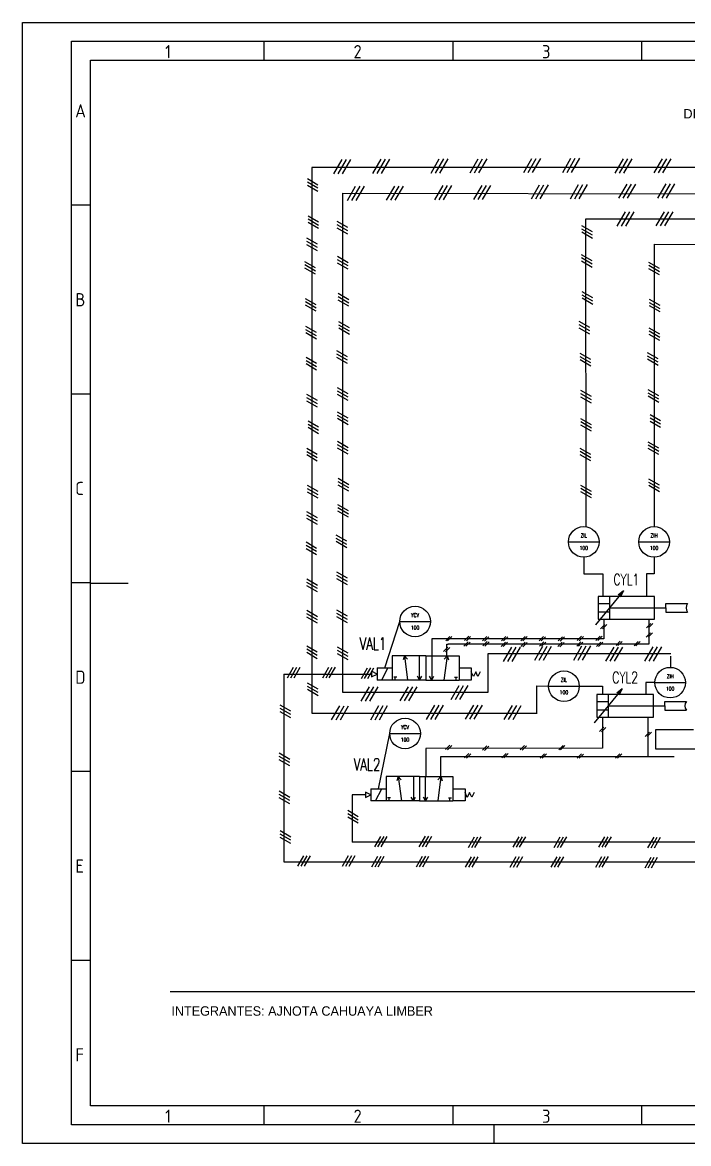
# Model space of a CAD drawing. Header units: millimetres. Extents: x 0 to 420, y 0 to 297.
# Drawn here: x 0 to 176.5, y 0 to 297 of the extents above; entities that cross this region are included whole.
import ezdxf
from ezdxf.enums import TextEntityAlignment as Align

# ---------------------------------------------------------------- set-up
doc = ezdxf.new("R2010")
doc.units = ezdxf.units.MM
doc.header["$LTSCALE"] = 6
doc.linetypes.add('DASHED', pattern=[0.75, 0.5, -0.25])
for name, color, linetype in [('035', 5, 'Continuous'), ('07', 7, 'Continuous'), ('GRN_0.5mm^2', 3, 'Continuous'), ('RED_0.5mm^2', 1, 'Continuous'), ('RED_2.5mm^2', 1, 'Continuous'), ('SYMS', 7, 'Continuous'), ('TAGS', 51, 'Continuous')]:
    doc.layers.add(name, color=color, linetype=linetype)
doc.styles.add('ISO Proportional', font='isocp.shx')
doc.styles.add('WD', font='romans.shx')

# ---------------------------------------------------------------- blocks, each defined once
blk = doc.blocks.new('IEC_border_a3')
at = {"layer": '035'}
for p, q in [((64, 292), (64, 287)), ((114, 292), (114, 287)), ((164, 292), (164, 287)), ((17.97, 248.58), (12.98, 248.58)), ((17.98, 198.54), (13, 198.54)), ((17.98, 148.54), (13, 148.54)), ((17.98, 98.54), (13, 98.54)), ((18, 48.5), (13.02, 48.5)), ((64, 10), (64, 5)), ((114, 10), (114, 5)), ((164, 10), (164, 5)), ((125, 0), (125, 5))]:
    blk.add_line(p, q, dxfattribs=at)
for points in [[(0, 297), (420, 297), (420, 0), (0, 0)], [(18, 287), (410, 287), (410, 10), (18, 10)]]:
    blk.add_lwpolyline(points, close=True, dxfattribs=at)
at = {"layer": '07'}
blk.add_line((18, 148.5), (28, 148.5), dxfattribs=at)
blk.add_lwpolyline([(13, 292), (415, 292), (415, 5), (13, 5)], close=True, dxfattribs=at)
at = {"layer": '035', "style": 'ISO Proportional'}
for s, p in [('1', (37.81, 287.5)), ('2', (87.73, 287.5)), ('3', (137.68, 287.5)), ('A', (13.98, 271.83)), ('B', (14, 221.79)), ('C', (14, 171.79)), ('D', (14, 121.79)), ('E', (14.02, 71.75)), ('F', (14.02, 21.75)), ('1', (37.81, 5.5)), ('2', (87.73, 5.5)), ('3', (137.68, 5.5))]:
    blk.add_text(s, height=3.5, dxfattribs=at).set_placement(p)
blk = doc.blocks.new('VOP1_SOL')
for p, q in [((-0.156, 0), (-0.156, -0.125)), ((-0.156, 0), (0, 0)), ((-0.109, -0.125), (-0.046, 0)), ((0, -0.125), (-0.156, -0.125))]:
    blk.add_line(p, q)
at = {"style": 'WD', "width": 0.7}
for tag, height, p in [('TAG1', 0.125, (-0.188, 0.312)), ('WDTAGALT', 0.125, (-0.188, 0.156)), ('DESC1', 0.125, (-0.188, 0)), ('TERM20', 0.0625, (-0.188, -0.094)), ('XREF', 0.0625, (-0.183, -0.188))]:
    blk.add_attdef(tag, text='', height=height, dxfattribs=at).set_placement(p, align=Align.RIGHT)
at = {"style": 'WD'}
for tag, p, height, flags in [('WDBLKNAM', (0.062, 0.031), 0.01, 9), ('WDTYPE', (0.062, 0.062), 0.01, 1), ('FAMILY', (-0.125, -0.156), 0.005, 9)]:
    blk.add_attdef(tag, p, '', height=height, dxfattribs=dict(at, flags=flags))
at = {"linetype": 'Continuous', "style": 'WD', "flags": 9}
for tag, p in [('MFG', (-0.125, -0.188)), ('ASSYCODE', (-0.094, -0.188)), ('CAT', (-0.094, -0.156))]:
    blk.add_attdef(tag, p, '', height=0.005, dxfattribs=at)
blk = doc.blocks.new('VOP1_SPG_R')
for p, q in [((0, 0), (0.125, 0)), ((0.125, 0), (0.125, -0.125)), ((0.147, -0.089), (0.125, -0.039)), ((0.171, -0.039), (0.147, -0.089)), ((0.194, -0.088), (0.171, -0.039)), ((0.218, -0.039), (0.194, -0.088)), ((0.125, -0.125), (0, -0.125))]:
    blk.add_line(p, q)
at = {"style": 'WD'}
for tag, p, height in [('TAG1', (0.25, 0.312), 0.125), ('XREF', (0.25, -0.188), 0.0625)]:
    blk.add_attdef(tag, p, '', height=height, dxfattribs=at)
at = {"style": 'WD', "width": 0.7}
for tag, p, height in [('WDTAGALT', (0.25, 0.156), 0.125), ('DESC1', (0.25, 0), 0.125), ('TERM20', (0.25, -0.094), 0.0625)]:
    blk.add_attdef(tag, p, '', height=height, dxfattribs=at)
at = {"style": 'WD'}
for tag, p, height, flags in [('WDBLKNAM', (0.062, 0.031), 0.01, 9), ('WDTYPE', (0.062, 0.062), 0.01, 1), ('FAMILY', (0.031, -0.156), 0.005, 9)]:
    blk.add_attdef(tag, p, '', height=height, dxfattribs=dict(at, flags=flags))
at = {"linetype": 'Continuous', "style": 'WD', "flags": 9}
for tag, p in [('MFG', (0.031, -0.188)), ('CAT', (0.062, -0.156)), ('ASSYCODE', (0.062, -0.188))]:
    blk.add_attdef(tag, p, '', height=0.005, dxfattribs=at)
blk = doc.blocks.new('VVL1_5WAY_2POS')
for p, q in [((0.219, 0), (-0.125, 0)), ((-0.125, 0), (-0.125, -0.25)), ((0, 0), (-0.014, -0.043)), ((0, 0), (0.031, -0.25)), ((0, 0), (0.03, -0.034)), ((0.219, 0), (0.562, 0)), ((0.156, -0.25), (0.156, 0)), ((0.219, 0), (0.219, -0.25)), ((0.281, 0), (0.281, -0.25)), ((0.438, 0), (0.406, -0.25)), ((0.438, 0), (0.408, -0.034)), ((0.438, 0), (0.452, -0.043)), ((0.562, 0), (0.562, -0.25)), ((-0.078, -0.219), (-0.109, -0.219)), ((-0.094, -0.25), (-0.094, -0.219)), ((0.156, -0.25), (0.134, -0.211)), ((0.156, -0.25), (0.179, -0.211)), ((0.281, -0.25), (0.259, -0.211)), ((0.281, -0.25), (0.304, -0.211)), ((0.516, -0.219), (0.547, -0.219)), ((0.531, -0.25), (0.531, -0.219)), ((0.219, -0.25), (-0.125, -0.25)), ((0.219, -0.25), (0.562, -0.25))]:
    blk.add_line(p, q)
at = {"style": 'WD', "width": 0.7}
for tag, p, height in [('DESC1', (0.75, 0.5), 0.125), ('DESC2', (0.75, 0.344), 0.125), ('DESC3', (0.75, 0.188), 0.125), ('WDTAGALT', (0.75, 0.031), 0.125), ('TERM01', (0.031, 0.031), 0.0625), ('TERM02', (0.188, 0.031), 0.0625), ('TERM03', (0.312, 0.031), 0.0625), ('TERM04', (0.469, 0.031), 0.0625), ('TERM05', (-0.062, -0.344), 0.0625), ('TERM06', (0.062, -0.344), 0.0625), ('TERM07', (0.188, -0.344), 0.0625), ('TERM08', (0.312, -0.344), 0.0625), ('TERM09', (0.438, -0.344), 0.0625), ('TERM10', (0.562, -0.344), 0.0625)]:
    blk.add_attdef(tag, p, '', height=height, dxfattribs=at)
for tag, p in [('INST', (-0.188, 0.375)), ('LOC', (-0.188, 0.219)), ('TAG1', (-0.188, 0.062)), ('RATING1', (-0.188, -0.438))]:
    blk.add_attdef(tag, text='', height=0.125, dxfattribs=at).set_placement(p, align=Align.RIGHT)
at = {"style": 'WD'}
for tag, p, height, flags in [('X2TERM01', (0, 0), 0.005, 1), ('WDTYPE', (0.062, 0.062), 0.01, 1), ('X2TERM02', (0.156, 0), 0.005, 1), ('X2TERM03', (0.281, 0), 0.005, 1), ('X2TERM04', (0.438, 0), 0.005, 1), ('WDBLKNAM', (0.499, -0.062), 0.01, 9), ('FAMILY', (0.5, -0.094), 0.005, 9), ('X8TERM05', (-0.094, -0.25), 0.005, 1), ('X8TERM06', (0.031, -0.25), 0.005, 1), ('X8TERM07', (0.156, -0.25), 0.005, 1), ('X8TERM08', (0.281, -0.25), 0.005, 1), ('X8TERM09', (0.406, -0.25), 0.005, 1), ('X8TERM10', (0.531, -0.25), 0.005, 1)]:
    blk.add_attdef(tag, p, '', height=height, dxfattribs=dict(at, flags=flags))
at = {"linetype": 'Continuous', "style": 'WD', "flags": 9}
for tag, p in [('ASSYCODE', (0.5, -0.188)), ('CAT', (0.5, -0.125)), ('MFG', (0.5, -0.156))]:
    blk.add_attdef(tag, p, '', height=0.005, dxfattribs=at)
at = {"style": 'WD'}
blk.add_attdef('XREF', (0.562, -0.438), '', height=0.0625, dxfattribs=at)
blk = doc.blocks.new('VCY1_SGL_VAR_CUSH')
for p, q in [((0.562, 0.281), (-0.063, 0.281)), ((-0.063, 0.281), (-0.063, 0.031)), ((0.062, 0.281), (0.062, 0.031)), ((0.218, 0.344), (0.158, 0.295)), ((0.218, 0.344), (0.181, 0.275)), ((0.562, 0.031), (0.562, 0.281)), ((-0.063, 0.203), (0.062, 0.203)), ((0.062, 0.156), (0.688, 0.156)), ((0.062, 0.109), (-0.063, 0.109)), ((-0.063, 0.031), (0.562, 0.031)), ((0, 0.031), (0, 0)), ((0.5, 0.031), (0.5, 0))]:
    blk.add_line(p, q)
blk.add_lwpolyline([(0.218, 0.344), (-0.093, -0.031), (-0.093, -0.031)])
at = {"style": 'WD', "width": 0.7}
for tag, p in [('INST', (0.25, 0.719)), ('LOC', (0.25, 0.562)), ('TAG1', (0.25, 0.406))]:
    blk.add_attdef(tag, text='', height=0.125, dxfattribs=at).set_placement(p, align=Align.CENTER)
for tag, p in [('DESC1', (-0.156, 0.156)), ('DESC2', (-0.156, 0)), ('DESC3', (-0.156, -0.156)), ('WDTAGALT', (-0.156, -0.312))]:
    blk.add_attdef(tag, text='', height=0.125, dxfattribs=at).set_placement(p, align=Align.RIGHT)
at = {"style": 'WD'}
for tag, p, height, flags in [('WDBLKNAM', (0.374, 0.281), 0.01, 9), ('FAMILY', (0.383, 0.251), 0.01, 9), ('X8TERM01', (0, 0), 0.005, 1), ('WDTYPE', (0.062, 0.062), 0.01, 1), ('X8TERM02', (0.5, 0), 0.005, 1)]:
    blk.add_attdef(tag, p, '', height=height, dxfattribs=dict(at, flags=flags))
blk.add_attdef('XREF', (0.656, 0.219), '', height=0.0625, dxfattribs=at)
at = {"linetype": 'Continuous', "style": 'WD', "flags": 9}
for tag, p in [('ASSYCODE', (0.408, 0.17)), ('MFG', (0.406, 0.188)), ('CAT', (0.408, 0.207))]:
    blk.add_attdef(tag, text='', height=0.01, dxfattribs=at).set_placement(p, align=Align.CENTER)
at = {"style": 'WD', "width": 0.7}
for tag, p, height in [('RATING1', (0.688, 0), 0.125), ('TERM01', (0.031, -0.094), 0.0625), ('TERM02', (0.531, -0.094), 0.0625)]:
    blk.add_attdef(tag, p, '', height=height, dxfattribs=at)
blk = doc.blocks.new('HIN1_INFRONT_MAIN')
at = {"ltscale": 0.127}
blk.add_line((-0.5, 0), (0.5, 0), dxfattribs=at)
at = {"ltscale": 3.2258}
blk.add_circle((0, 0), 0.5, dxfattribs=at)
at = {"style": 'WD', "width": 0.7}
for tag, height, p in [('INST', 0.125, (-0.481, 0.455)), ('LOC', 0.125, (-0.481, 0.293)), ('TERM01', 0.0625, (-0.524, 0.018))]:
    blk.add_attdef(tag, text='', height=height, dxfattribs=at).set_placement(p, align=Align.RIGHT)
for tag, p, height in [('X2TERM04', (0, 0.5), 0.005), ('TERM04', (0.021, 0.531), 0.0625), ('X4TERM01', (-0.5, 0), 0.005), ('X1TERM03', (0.5, 0), 0.005), ('TERM03', (0.522, 0.018), 0.0625), ('RATING1', (0.513, -0.162), 0.125), ('DESC1', (0.513, -0.321), 0.125), ('X8TERM02', (0, -0.5), 0.005), ('TERM02', (0.023, -0.581), 0.0625), ('DESC2', (0.513, -0.51), 0.125), ('DESC3', (0.513, -0.691), 0.125), ('WDTAGALT', (0.513, -0.866), 0.125)]:
    blk.add_attdef(tag, p, '', height=height, dxfattribs=at)
blk.add_attdef('XREF', text='', height=0.0625, rotation=0.0625, dxfattribs=at).set_placement((0.546, 0.412), align=Align.TOP_CENTER)
for tag, p in [('TAG1_PART1', (0, 0.147)), ('TAG1_PART2', (0, -0.26))]:
    blk.add_attdef(tag, text='', height=0.125, dxfattribs=at).set_placement(p, align=Align.CENTER)
at = {"style": 'WD', "width": 0.7, "flags": 1}
for tag, p in [('WDTYPE', (-0.535, -0.17)), ('CAT', (-0.546, -0.253)), ('MFG', (-0.544, -0.28)), ('FAMILY', (-0.537, -0.223)), ('ASSYCODE', (-0.525, -0.306))]:
    blk.add_attdef(tag, text='', height=0.01, dxfattribs=at).set_placement(p, align=Align.CENTER)

msp = doc.modelspace()

# ---------------------------------------------------------------- linework, layer by layer
at = {"color": 3}
for p, q in [((287.93, 258.54), (76.64, 258.54)), ((76.64, 258.54), (76.64, 114)), ((84.86, 119.45), (84.86, 251.78)), ((84.86, 251.78), (287.93, 251.43)), ((149.34, 163.39), (149.22, 244.94)), ((149.22, 244.94), (287.49, 244.94)), ((167.49, 163.44), (167.49, 238.23)), ((167.49, 238.23), (287.51, 237.78)), ((171.78, 129.75), (123.27, 129.75)), ((123.27, 129.75), (123.27, 119.45)), ((123.27, 119.45), (84.86, 119.45)), ((136.28, 114), (136.28, 121.26)), ((136.28, 121.26), (139.41, 121.15)), ((76.64, 114), (136.36, 114))]:
    msp.add_line(p, q, dxfattribs=at)
for p, q in [((148.71, 155.33), (148.71, 150.89)), ((167.34, 155.33), (167.34, 150.89)), ((148.71, 150.89), (152.51, 150.89)), ((152.51, 150.89), (153.81, 150.89)), ((153.81, 150.89), (153.81, 144.92)), ((167.34, 150.89), (165.37, 150.89)), ((165.37, 150.89), (165.37, 144.92)), ((170.49, 141.93), (170.49, 143.07)), ((170.49, 143.07), (176.21, 143.07)), ((170.49, 141.93), (170.49, 140.78)), ((170.49, 140.78), (176.21, 140.78)), ((167.54, 122.1), (165.12, 122.1)), ((165.12, 122.1), (165.12, 118.96)), ((147.53, 121.15), (151.14, 121.15)), ((151.14, 121.15), (153.64, 121.15)), ((153.64, 121.15), (153.64, 118.96)), ((170.16, 115.97), (170.16, 117.11)), ((170.16, 117.11), (175.89, 117.11)), ((170.16, 115.97), (170.16, 114.82)), ((170.16, 114.82), (175.89, 114.82)), ((39.16, 40.31), (200.26, 40.31))]:
    msp.add_line(p, q)
at = {"color": 1}
for p, q in [((153.14, 136.4), (154.28, 137.54)), ((153.66, 136.35), (154.8, 137.49)), ((165.34, 136.66), (166.48, 137.8)), ((165.86, 136.61), (167, 137.76)), ((112.13, 133.2), (113.27, 134.34)), ((112.65, 133.15), (113.79, 134.3)), ((117.09, 133.26), (118.23, 134.4)), ((117.61, 133.21), (118.75, 134.36)), ((121.93, 133.16), (123.07, 134.31)), ((122.45, 133.12), (123.59, 134.26)), ((126.96, 133.19), (128.1, 134.33)), ((127.48, 133.14), (128.62, 134.28)), ((132.04, 133.21), (133.18, 134.35)), ((132.56, 133.16), (133.71, 134.31)), ((136.93, 133.19), (138.07, 134.33)), ((137.45, 133.14), (138.59, 134.28)), ((141.96, 133.14), (143.11, 134.28)), ((142.48, 133.09), (143.63, 134.24)), ((146.97, 133.23), (148.11, 134.38)), ((147.49, 133.19), (148.64, 134.33)), ((151.94, 133.31), (153.08, 134.45)), ((152.46, 133.26), (153.61, 134.4)), ((165.26, 134.17), (166.41, 135.31)), ((165.78, 134.12), (166.93, 135.27)), ((111.52, 130.31), (112.67, 131.46)), ((112.05, 130.27), (113.19, 131.41)), ((116.94, 131.77), (118.09, 132.92)), ((117.46, 131.73), (118.61, 132.87)), ((122, 131.82), (123.14, 132.96)), ((122.52, 131.77), (123.66, 132.92)), ((126.86, 131.7), (128.01, 132.84)), ((127.38, 131.65), (128.53, 132.8)), ((132.01, 131.68), (133.16, 132.82)), ((132.54, 131.63), (133.68, 132.77)), ((136.99, 131.77), (138.13, 132.92)), ((137.51, 131.73), (138.65, 132.87)), ((141.87, 131.65), (143.02, 132.8)), ((142.4, 131.61), (143.54, 132.75)), ((146.84, 131.77), (147.98, 132.92)), ((147.36, 131.73), (148.5, 132.87)), ((152.11, 131.7), (153.25, 132.84)), ((152.63, 131.66), (153.77, 132.8)), ((157.26, 131.94), (158.4, 133.08)), ((157.78, 131.9), (158.93, 133.04)), ((162.03, 131.87), (163.17, 133.01)), ((162.55, 131.82), (163.69, 132.97)), ((92.49, 125.13), (92.49, 123.64)), ((93.97, 124.39), (92.49, 125.13)), ((92.49, 123.64), (93.97, 124.39)), ((152.89, 109.16), (154.04, 110.3)), ((153.41, 109.11), (154.56, 110.26)), ((164.97, 107.88), (166.12, 109.02)), ((165.5, 107.83), (166.64, 108.98)), ((112.06, 104.37), (113.21, 105.51)), ((112.58, 104.32), (113.73, 105.47)), ((121.91, 104.2), (123.06, 105.34)), ((122.44, 104.16), (123.58, 105.3)), ((131.86, 104.28), (133.01, 105.43)), ((132.38, 104.24), (133.53, 105.38)), ((142.07, 104.33), (143.22, 105.47)), ((142.59, 104.28), (143.74, 105.43)), ((117.11, 102.16), (118.26, 103.31)), ((117.63, 102.12), (118.78, 103.26)), ((127.05, 102.19), (128.2, 103.34)), ((127.57, 102.15), (128.72, 103.29)), ((137.15, 102.13), (138.3, 103.28)), ((137.67, 102.09), (138.82, 103.23)), ((146.99, 102.1), (148.13, 103.24)), ((147.51, 102.06), (148.65, 103.2)), ((157.11, 102.12), (158.25, 103.26)), ((157.63, 102.07), (158.77, 103.22)), ((90.86, 93.12), (90.86, 91.64)), ((92.34, 92.38), (90.86, 93.12)), ((90.86, 91.64), (92.34, 92.38))]:
    msp.add_line(p, q, dxfattribs=at)
at = {"color": 3, "linetype": 'DASHED'}
msp.add_line((171.78, 126.15), (171.78, 129.75), dxfattribs=at)
for points in [[(176.21, 143.07, 0.330259), (176.21, 140.78)], [(175.89, 117.11, 0.330259), (175.89, 114.82)]]:
    msp.add_lwpolyline(points, format="xyb")
msp.add_lwpolyline([(177.75, 109.61), (167.75, 109.61), (167.75, 104.61), (327.75, 104.61), (327.75, 109.61), (227.75, 109.61)])
at = {"layer": 'GRN_0.5mm^2'}
for p, q in [((82.49, 256.92), (84.67, 260.69)), ((83.65, 256.92), (85.82, 260.69)), ((84.81, 256.92), (86.98, 260.69)), ((92.83, 256.97), (95, 260.74)), ((93.99, 256.97), (96.16, 260.74)), ((95.14, 256.97), (97.32, 260.74)), ((108.27, 257.07), (110.44, 260.84)), ((109.43, 257.07), (111.6, 260.84)), ((110.58, 257.07), (112.76, 260.84)), ((118.6, 257.13), (120.77, 260.89)), ((119.76, 257.13), (121.93, 260.89)), ((120.92, 257.13), (123.09, 260.89)), ((132.81, 257.23), (134.98, 260.99)), ((133.96, 257.23), (136.14, 260.99)), ((135.12, 257.23), (137.3, 260.99)), ((143.14, 257.28), (145.31, 261.05)), ((144.3, 257.28), (146.47, 261.05)), ((145.46, 257.28), (147.63, 261.05)), ((157.04, 257.07), (159.21, 260.84)), ((158.2, 257.07), (160.37, 260.84)), ((159.36, 257.07), (161.53, 260.84)), ((167.37, 257.13), (169.54, 260.89)), ((168.53, 257.13), (170.7, 260.89)), ((169.69, 257.13), (171.86, 260.89)), ((78.29, 253.91), (75.5, 255.53)), ((78.29, 253.05), (75.5, 254.66)), ((78.29, 252.19), (75.5, 253.8)), ((86.11, 249.84), (88.28, 253.61)), ((87.27, 249.84), (89.44, 253.61)), ((88.43, 249.84), (90.6, 253.61)), ((96.44, 249.89), (98.62, 253.66)), ((97.6, 249.89), (99.78, 253.66)), ((98.76, 249.89), (100.94, 253.66)), ((109.28, 250.01), (111.45, 253.77)), ((110.44, 250.01), (112.61, 253.77)), ((111.59, 250.01), (113.77, 253.77)), ((119.61, 250.06), (121.78, 253.82)), ((120.77, 250.06), (122.94, 253.82)), ((121.93, 250.06), (124.1, 253.82)), ((134.84, 250.24), (137.01, 254.01)), ((136, 250.24), (138.17, 254.01)), ((137.16, 250.24), (139.33, 254.01)), ((145.17, 250.3), (147.35, 254.06)), ((146.33, 250.3), (148.51, 254.06)), ((147.49, 250.3), (149.67, 254.06)), ((158.01, 250.41), (160.18, 254.17)), ((159.17, 250.41), (161.34, 254.17)), ((160.33, 250.41), (162.5, 254.17)), ((168.34, 250.46), (170.52, 254.22)), ((169.5, 250.46), (171.67, 254.22)), ((170.66, 250.46), (172.83, 254.22)), ((157.57, 243.03), (159.75, 246.79)), ((158.73, 243.03), (160.91, 246.79)), ((159.89, 243.03), (162.07, 246.79)), ((167.91, 243.08), (170.08, 246.84)), ((169.07, 243.08), (171.24, 246.84)), ((170.23, 243.08), (172.4, 246.84)), ((78.48, 244.1), (75.69, 245.71)), ((78.48, 243.24), (75.69, 244.85)), ((78.48, 242.38), (75.69, 243.99)), ((86.18, 242.63), (83.39, 244.24)), ((86.18, 241.77), (83.39, 243.38)), ((86.18, 240.91), (83.39, 242.52)), ((151, 241.5), (148.21, 243.12)), ((151, 240.64), (148.21, 242.26)), ((151, 239.78), (148.21, 241.4)), ((78.14, 238.22), (75.34, 239.83)), ((78.14, 237.35), (75.34, 238.97)), ((78.14, 236.49), (75.34, 238.11)), ((86.28, 233.35), (83.49, 234.96)), ((150.91, 233.84), (148.11, 235.46)), ((77.61, 232.01), (74.82, 233.62)), ((77.61, 231.14), (74.82, 232.76)), ((77.61, 230.28), (74.82, 231.9)), ((86.28, 232.49), (83.49, 234.1)), ((86.28, 231.63), (83.49, 233.24)), ((150.91, 232.98), (148.11, 234.6)), ((150.91, 232.12), (148.11, 233.74)), ((168.76, 231.82), (165.96, 233.44)), ((168.76, 230.96), (165.96, 232.58)), ((168.76, 230.1), (165.96, 231.72)), ((77.8, 222.19), (75.01, 223.8)), ((77.8, 221.33), (75.01, 222.94)), ((86.47, 223.53), (83.68, 225.15)), ((86.47, 222.67), (83.68, 224.29)), ((86.47, 221.81), (83.68, 223.43)), ((151.09, 224.03), (148.3, 225.64)), ((151.09, 223.17), (148.3, 224.78)), ((151.09, 222.31), (148.3, 223.92)), ((168.95, 222.01), (166.15, 223.62)), ((168.95, 221.15), (166.15, 222.76)), ((77.8, 220.47), (75.01, 222.08)), ((168.95, 220.29), (166.15, 221.9)), ((86.63, 216.09), (83.84, 217.7)), ((86.63, 215.23), (83.84, 216.84)), ((150.31, 216.15), (147.52, 217.76)), ((150.31, 215.29), (147.52, 216.9)), ((77.91, 214.84), (75.11, 216.46)), ((77.91, 213.98), (75.11, 215.6)), ((77.91, 213.12), (75.11, 214.74)), ((86.63, 214.37), (83.84, 215.98)), ((150.31, 214.43), (147.52, 216.04)), ((168.84, 214.43), (166.04, 216.05)), ((168.84, 213.57), (166.04, 215.19)), ((168.84, 212.71), (166.04, 214.33)), ((77.95, 206.63), (75.16, 208.24)), ((86.11, 208.39), (83.32, 210)), ((86.11, 207.52), (83.32, 209.14)), ((86.11, 206.66), (83.32, 208.28)), ((150.57, 207.69), (147.77, 209.31)), ((150.57, 206.83), (147.77, 208.44)), ((168.42, 207.88), (165.62, 209.49)), ((168.42, 207.02), (165.62, 208.63)), ((77.95, 205.77), (75.16, 207.38)), ((77.95, 204.91), (75.16, 206.52)), ((150.57, 205.97), (147.77, 207.58)), ((168.42, 206.16), (165.62, 207.77)), ((86.3, 198.57), (83.51, 200.18)), ((86.3, 197.71), (83.51, 199.32)), ((150.75, 197.88), (147.96, 199.49)), ((168.61, 198.07), (165.81, 199.68)), ((78.14, 196.81), (75.35, 198.43)), ((78.14, 195.95), (75.35, 197.57)), ((78.14, 195.09), (75.35, 196.71)), ((86.3, 196.85), (83.51, 198.46)), ((150.75, 197.02), (147.96, 198.63)), ((150.75, 196.16), (147.96, 197.77)), ((168.61, 197.2), (165.81, 198.82)), ((168.61, 196.34), (165.81, 197.96)), ((86.29, 192.15), (83.5, 193.76)), ((78.48, 189.77), (75.68, 191.39)), ((78.48, 188.91), (75.68, 190.53)), ((86.29, 191.29), (83.5, 192.9)), ((86.29, 190.43), (83.5, 192.04)), ((150.77, 190.4), (147.98, 192.02)), ((150.77, 189.54), (147.98, 191.16)), ((150.77, 188.68), (147.98, 190.3)), ((169.06, 191.43), (166.27, 193.05)), ((169.06, 190.57), (166.27, 192.18)), ((169.06, 189.71), (166.27, 191.32)), ((78.48, 188.05), (75.68, 189.67)), ((86.28, 184.35), (83.49, 185.96)), ((86.28, 183.49), (83.49, 185.1)), ((86.28, 182.62), (83.49, 184.24)), ((150.57, 182.56), (147.77, 184.17)), ((168.59, 184.22), (165.79, 185.84)), ((168.59, 183.36), (165.79, 184.98)), ((78.12, 182.52), (75.33, 184.13)), ((78.12, 181.65), (75.33, 183.27)), ((78.12, 180.79), (75.33, 182.41)), ((150.57, 181.7), (147.77, 183.31)), ((150.57, 180.84), (147.77, 182.45)), ((168.59, 182.5), (165.79, 184.12)), ((86.47, 174.53), (83.68, 176.14)), ((86.47, 173.67), (83.68, 175.28)), ((168.78, 174.41), (165.98, 176.02)), ((78.31, 172.7), (75.52, 174.31)), ((78.31, 171.84), (75.52, 173.45)), ((78.31, 170.98), (75.52, 172.59)), ((86.47, 172.81), (83.68, 174.42)), ((150.75, 172.74), (147.96, 174.36)), ((150.75, 171.88), (147.96, 173.5)), ((150.75, 171.02), (147.96, 172.64)), ((168.78, 173.55), (165.98, 175.16)), ((168.78, 172.69), (165.98, 174.3)), ((78.16, 165.72), (75.36, 167.33)), ((78.16, 164.86), (75.36, 166.47)), ((86.37, 167.63), (83.58, 169.24)), ((86.37, 166.77), (83.58, 168.38)), ((86.37, 165.91), (83.58, 167.52)), ((78.16, 164), (75.36, 165.61)), ((85.94, 159.55), (83.15, 161.17)), ((77.95, 157.68), (75.16, 159.3)), ((77.95, 156.82), (75.16, 158.44)), ((77.95, 155.96), (75.16, 157.58)), ((85.94, 158.69), (83.15, 160.31)), ((85.94, 157.83), (83.15, 159.45)), ((78.14, 147.87), (75.35, 149.48)), ((78.14, 147.01), (75.35, 148.62)), ((86.13, 149.74), (83.34, 151.35)), ((86.13, 148.88), (83.34, 150.49)), ((86.13, 148.02), (83.34, 149.63)), ((78.14, 146.15), (75.35, 147.76)), ((78.14, 139.57), (75.34, 141.19)), ((78.14, 138.71), (75.34, 140.33)), ((86.11, 139.68), (83.32, 141.3)), ((86.11, 138.82), (83.32, 140.44)), ((78.14, 137.85), (75.34, 139.47)), ((86.11, 137.96), (83.32, 139.58)), ((78.12, 130.17), (75.33, 131.79)), ((78.12, 129.31), (75.33, 130.93)), ((86.3, 129.87), (83.51, 131.48)), ((127.47, 127.7), (129.65, 131.46)), ((128.63, 127.7), (130.81, 131.46)), ((129.79, 127.7), (131.97, 131.46)), ((135.72, 128.03), (137.89, 131.8)), ((136.88, 128.03), (139.05, 131.8)), ((138.04, 128.03), (140.21, 131.8)), ((146.05, 128.08), (148.23, 131.85)), ((147.21, 128.08), (149.39, 131.85)), ((148.37, 128.08), (150.55, 131.85)), ((154.56, 127.78), (156.73, 131.54)), ((155.71, 127.78), (157.89, 131.54)), ((156.87, 127.78), (159.05, 131.54)), ((164.89, 127.83), (167.06, 131.6)), ((166.05, 127.83), (168.22, 131.6)), ((167.21, 127.83), (169.38, 131.6)), ((78.12, 128.45), (75.33, 130.07)), ((86.3, 129.01), (83.51, 130.62)), ((86.3, 128.15), (83.51, 129.76)), ((78.31, 120.36), (75.52, 121.97)), ((78.31, 119.5), (75.52, 121.11)), ((78.31, 118.64), (75.52, 120.25)), ((89.75, 117.21), (91.93, 120.98)), ((90.91, 117.21), (93.09, 120.98)), ((92.07, 117.21), (94.25, 120.98)), ((100.09, 117.26), (102.26, 121.03)), ((101.25, 117.26), (103.42, 121.03)), ((102.41, 117.26), (104.58, 121.03)), ((113.56, 117.63), (115.73, 121.39)), ((114.72, 117.63), (116.89, 121.39)), ((115.88, 117.63), (118.05, 121.39)), ((81.92, 112.21), (84.1, 115.97)), ((83.08, 112.21), (85.25, 115.97)), ((84.24, 112.21), (86.41, 115.97)), ((92.26, 112.26), (94.43, 116.02)), ((93.41, 112.26), (95.59, 116.02)), ((94.57, 112.26), (96.75, 116.02)), ((107.07, 112.36), (109.24, 116.13)), ((108.23, 112.36), (110.4, 116.13)), ((109.39, 112.36), (111.56, 116.13)), ((117.4, 112.41), (119.58, 116.18)), ((118.56, 112.41), (120.74, 116.18)), ((119.72, 112.41), (121.9, 116.18)), ((127.65, 112.31), (129.83, 116.08)), ((128.81, 112.31), (130.99, 116.08)), ((129.97, 112.31), (132.15, 116.08))]:
    msp.add_line(p, q, dxfattribs=at)
at = {"layer": 'GRN_0.5mm^2', "color": 1}
for p, q in [((70.24, 123.36), (71.85, 126.16)), ((71.1, 123.36), (72.71, 126.16)), ((71.96, 123.36), (73.57, 126.16)), ((79.57, 123.4), (81.18, 126.19)), ((80.43, 123.4), (82.04, 126.19)), ((81.29, 123.4), (82.9, 126.19)), ((89.8, 123.23), (91.42, 126.02)), ((90.66, 123.23), (92.28, 126.02)), ((91.52, 123.23), (93.14, 126.02)), ((71.11, 114.51), (68.31, 116.12)), ((71.11, 113.65), (68.31, 115.26)), ((71.11, 112.79), (68.31, 114.4)), ((70.85, 101.77), (68.06, 103.38)), ((70.85, 100.91), (68.06, 102.52)), ((70.85, 100.04), (68.06, 101.66)), ((70.81, 91.72), (68.02, 93.34)), ((70.81, 90.86), (68.02, 92.48)), ((70.81, 90), (68.02, 91.62)), ((88.99, 86.57), (86.19, 88.19)), ((88.99, 85.71), (86.19, 87.33)), ((88.99, 84.85), (86.19, 86.47)), ((71.11, 81.21), (68.31, 82.82)), ((71.11, 80.35), (68.31, 81.96)), ((71.11, 79.49), (68.31, 81.1)), ((93.33, 78.59), (94.95, 81.39)), ((94.19, 78.59), (95.81, 81.39)), ((95.05, 78.59), (96.67, 81.39)), ((105.15, 78.63), (106.77, 81.43)), ((106.01, 78.63), (107.63, 81.43)), ((106.87, 78.63), (108.49, 81.43)), ((118.18, 78.47), (119.8, 81.26)), ((119.04, 78.47), (120.66, 81.26)), ((119.9, 78.47), (121.52, 81.26)), ((130, 78.51), (131.62, 81.3)), ((130.86, 78.51), (132.48, 81.3)), ((131.72, 78.51), (133.34, 81.3)), ((140.87, 78.47), (142.48, 81.26)), ((141.73, 78.47), (143.34, 81.26)), ((142.59, 78.47), (144.21, 81.26)), ((152.69, 78.5), (154.3, 81.3)), ((153.55, 78.5), (155.16, 81.3)), ((154.41, 78.5), (156.03, 81.3)), ((165.72, 78.34), (167.33, 81.14)), ((166.58, 78.34), (168.19, 81.14)), ((167.44, 78.34), (169.06, 81.14)), ((72.98, 73.45), (74.59, 76.24)), ((73.84, 73.45), (75.45, 76.24)), ((74.7, 73.45), (76.31, 76.24)), ((84.8, 73.48), (86.41, 76.28)), ((85.66, 73.48), (87.27, 76.28)), ((86.52, 73.48), (88.13, 76.28)), ((92.55, 73.31), (94.16, 76.11)), ((93.41, 73.31), (95.02, 76.11)), ((94.27, 73.31), (95.88, 76.11)), ((104.37, 73.35), (105.98, 76.14)), ((105.23, 73.35), (106.84, 76.14)), ((106.09, 73.35), (107.7, 76.14)), ((117.4, 73.19), (119.01, 75.98)), ((118.26, 73.19), (119.87, 75.98)), ((119.12, 73.19), (120.73, 75.98)), ((129.22, 73.22), (130.83, 76.02)), ((130.08, 73.22), (131.69, 76.02)), ((130.94, 73.22), (132.55, 76.02)), ((140.09, 73.19), (141.7, 75.98)), ((140.95, 73.19), (142.56, 75.98)), ((141.81, 73.19), (143.42, 75.98)), ((151.91, 73.22), (153.52, 76.02)), ((152.77, 73.22), (154.38, 76.02)), ((153.63, 73.22), (155.24, 76.02)), ((164.94, 73.06), (166.55, 75.86)), ((165.8, 73.06), (167.41, 75.86)), ((166.66, 73.06), (168.27, 75.86))]:
    msp.add_line(p, q, dxfattribs=at)
at = {"layer": 'RED_0.5mm^2'}
for p, q in [((69.29, 124.39), (92.49, 124.39)), ((90.86, 92.38), (87.38, 92.38)), ((340.77, 79.86), (87.38, 79.86)), ((69.29, 74.62), (346.88, 74.62))]:
    msp.add_line(p, q, dxfattribs=at)
at = {"layer": 'RED_2.5mm^2'}
for p, q in [((154.01, 138.19), (154.01, 133.7)), ((165.99, 138.19), (165.99, 132.28)), ((154.01, 133.7), (108.46, 133.7)), ((108.46, 133.7), (108.46, 129.22)), ((112.47, 129.22), (112.47, 132.28)), ((112.47, 132.28), (112.78, 132.28)), ((165.99, 132.28), (112.78, 132.28)), ((69.29, 124.39), (69.29, 74.62)), ((153.69, 112.22), (153.69, 104.71)), ((165.67, 112.22), (165.67, 102.59)), ((153.69, 104.71), (106.87, 104.68)), ((106.87, 104.68), (106.87, 97.17)), ((110.86, 97.19), (110.86, 102.58)), ((110.86, 102.55), (172.7, 102.55)), ((87.38, 92.38), (87.38, 79.86)), ((87.38, 92.03), (87.38, 92.03))]:
    msp.add_line(p, q, dxfattribs=at)
at = {"layer": 'SYMS'}
for p, q in [((95.98, 126), (99.97, 138.29)), ((94.35, 93.99), (97.3, 108.63))]:
    msp.add_line(p, q, dxfattribs=at)

# ---------------------------------------------------------------- block references
msp.add_blockref('IEC_border_a3', (0, 0))
ref = msp.add_blockref('HIN1_INFRONT_MAIN', (148.71, 159.38), dxfattribs=dict(at, xscale=8.116269090115566, yscale=8.116269090115566, zscale=8.116269090115566))
ref.add_attrib('TAG1_PART1', 'ZIL', dxfattribs={"layer": 'TAGS', "color": 6, "height": 1.015, "style": 'WD', "width": 0.7}).set_placement((148.71, 160.58), align=Align.CENTER)
ref.add_attrib('TAG1_PART2', '100', dxfattribs={"layer": 'TAGS', "color": 6, "height": 1.015, "style": 'WD', "width": 0.7}).set_placement((148.71, 157.27), align=Align.CENTER)
ref = msp.add_blockref('HIN1_INFRONT_MAIN', (167.34, 159.38), dxfattribs=dict(at, xscale=8.116269090115566, yscale=8.116269090115566, zscale=8.116269090115566))
ref.add_attrib('TAG1_PART1', 'ZIH', dxfattribs={"layer": 'TAGS', "color": 6, "height": 1.015, "style": 'WD', "width": 0.7}).set_placement((167.34, 160.58), align=Align.CENTER)
ref.add_attrib('TAG1_PART2', '100', dxfattribs={"layer": 'TAGS', "color": 6, "height": 1.015, "style": 'WD', "width": 0.7}).set_placement((167.34, 157.27), align=Align.CENTER)
ref = msp.add_blockref('VCY1_SGL_VAR_CUSH', (154.01, 138.19), dxfattribs=dict(at, xscale=23.96096126502142, yscale=23.96096126502142, zscale=23.96096126502142))
ref.add_attrib('TAG1', 'CYL1', dxfattribs={"layer": 'TAGS', "color": 6, "height": 2.995, "style": 'WD', "width": 0.7}).set_placement((160, 147.92), align=Align.CENTER)
ref = msp.add_blockref('HIN1_INFRONT_MAIN', (104.02, 138.29), dxfattribs=dict(at, xscale=8.116269090115566, yscale=8.116269090115566, zscale=8.116269090115566))
ref.add_attrib('TAG1_PART1', 'YCV', dxfattribs={"layer": 'TAGS', "color": 6, "height": 1.015, "style": 'WD', "width": 0.7}).set_placement((104.02, 139.48), align=Align.CENTER)
ref.add_attrib('TAG1_PART2', '100', dxfattribs={"layer": 'TAGS', "color": 6, "height": 1.015, "style": 'WD', "width": 0.7}).set_placement((104.02, 136.18), align=Align.CENTER)
ref = msp.add_blockref('VVL1_5WAY_2POS', (101.21, 129.22), dxfattribs=dict(at, xscale=25.75004245348794, yscale=25.75004245348794, zscale=25.75004245348794))
ref.add_attrib('TAG1', 'VAL1', dxfattribs={"layer": 'TAGS', "color": 6, "height": 3.219, "style": 'WD', "width": 0.7}).set_placement((96.38, 130.83), align=Align.RIGHT)
at = {"layer": 'SYMS', "xscale": 25.75004245348794, "yscale": 25.75004245348794, "zscale": 25.75004245348794}
for name, p in [('VOP1_SOL', (97.99, 126)), ('VOP1_SPG_R', (115.69, 126)), ('VOP1_SOL', (96.36, 93.99)), ('VOP1_SPG_R', (114.06, 93.99))]:
    msp.add_blockref(name, p, dxfattribs=at)
at = {"layer": 'SYMS'}
ref = msp.add_blockref('HIN1_INFRONT_MAIN', (143.47, 121.15), dxfattribs=dict(at, xscale=8.116269090115566, yscale=8.116269090115566, zscale=8.116269090115566))
ref.add_attrib('TAG1_PART1', 'ZIL', dxfattribs={"layer": 'TAGS', "color": 6, "height": 1.015, "style": 'WD', "width": 0.7}).set_placement((143.47, 122.35), align=Align.CENTER)
ref.add_attrib('TAG1_PART2', '100', dxfattribs={"layer": 'TAGS', "color": 6, "height": 1.015, "style": 'WD', "width": 0.7}).set_placement((143.47, 119.04), align=Align.CENTER)
ref = msp.add_blockref('VCY1_SGL_VAR_CUSH', (153.69, 112.22), dxfattribs=dict(at, xscale=23.96096126502142, yscale=23.96096126502142, zscale=23.96096126502142))
ref.add_attrib('TAG1', 'CYL2', dxfattribs={"layer": 'TAGS', "color": 6, "height": 2.995, "style": 'WD', "width": 0.7}).set_placement((159.68, 121.96), align=Align.CENTER)
ref = msp.add_blockref('HIN1_INFRONT_MAIN', (171.6, 122.1), dxfattribs=dict(at, xscale=8.116269090115566, yscale=8.116269090115566, zscale=8.116269090115566))
ref.add_attrib('TAG1_PART1', 'ZIH', dxfattribs={"layer": 'TAGS', "color": 6, "height": 1.015, "style": 'WD', "width": 0.7}).set_placement((171.6, 123.29), align=Align.CENTER)
ref.add_attrib('TAG1_PART2', '100', dxfattribs={"layer": 'TAGS', "color": 6, "height": 1.015, "style": 'WD', "width": 0.7}).set_placement((171.6, 119.99), align=Align.CENTER)
ref = msp.add_blockref('HIN1_INFRONT_MAIN', (101.36, 108.63), dxfattribs=dict(at, xscale=8.116269090115566, yscale=8.116269090115566, zscale=8.116269090115566))
ref.add_attrib('TAG1_PART1', 'YCV', dxfattribs={"layer": 'TAGS', "color": 6, "height": 1.015, "style": 'WD', "width": 0.7}).set_placement((101.36, 109.82), align=Align.CENTER)
ref.add_attrib('TAG1_PART2', '100', dxfattribs={"layer": 'TAGS', "color": 6, "height": 1.015, "style": 'WD', "width": 0.7}).set_placement((101.36, 106.51), align=Align.CENTER)
ref = msp.add_blockref('VVL1_5WAY_2POS', (110.84, 97.21), dxfattribs=dict(at, xscale=-25.75004245348794, yscale=25.75004245348794, zscale=25.75004245348794))
ref.add_attrib('TAG1', 'VAL2', dxfattribs={"layer": 'TAGS', "color": 6, "height": 3.219, "style": 'WD', "width": 0.7}).set_placement((94.81, 98.82), align=Align.RIGHT)

# ---------------------------------------------------------------- texts
at = {"char_height": 2.5, "attachment_point": 1}
for s, width, heights, insert in [('\\pxqc;DIAGRAMA DE TUBERÍAS E INSTRUMENTACIÓN\\PP&ID UNIDAD DE ALIMENTACIÓN', 98.032, [6.88], (164.92, 274.05)), ('INTEGRANTES: AJNOTA CAHUAYA LIMBER', 100.2055, [0], (39.46, 36.37))]:
    msp.add_mtext_dynamic_manual_height_columns(s, width=width, gutter_width=12.5, heights=heights, dxfattribs=dict(at, insert=insert))

doc.saveas('drawing.dxf')
